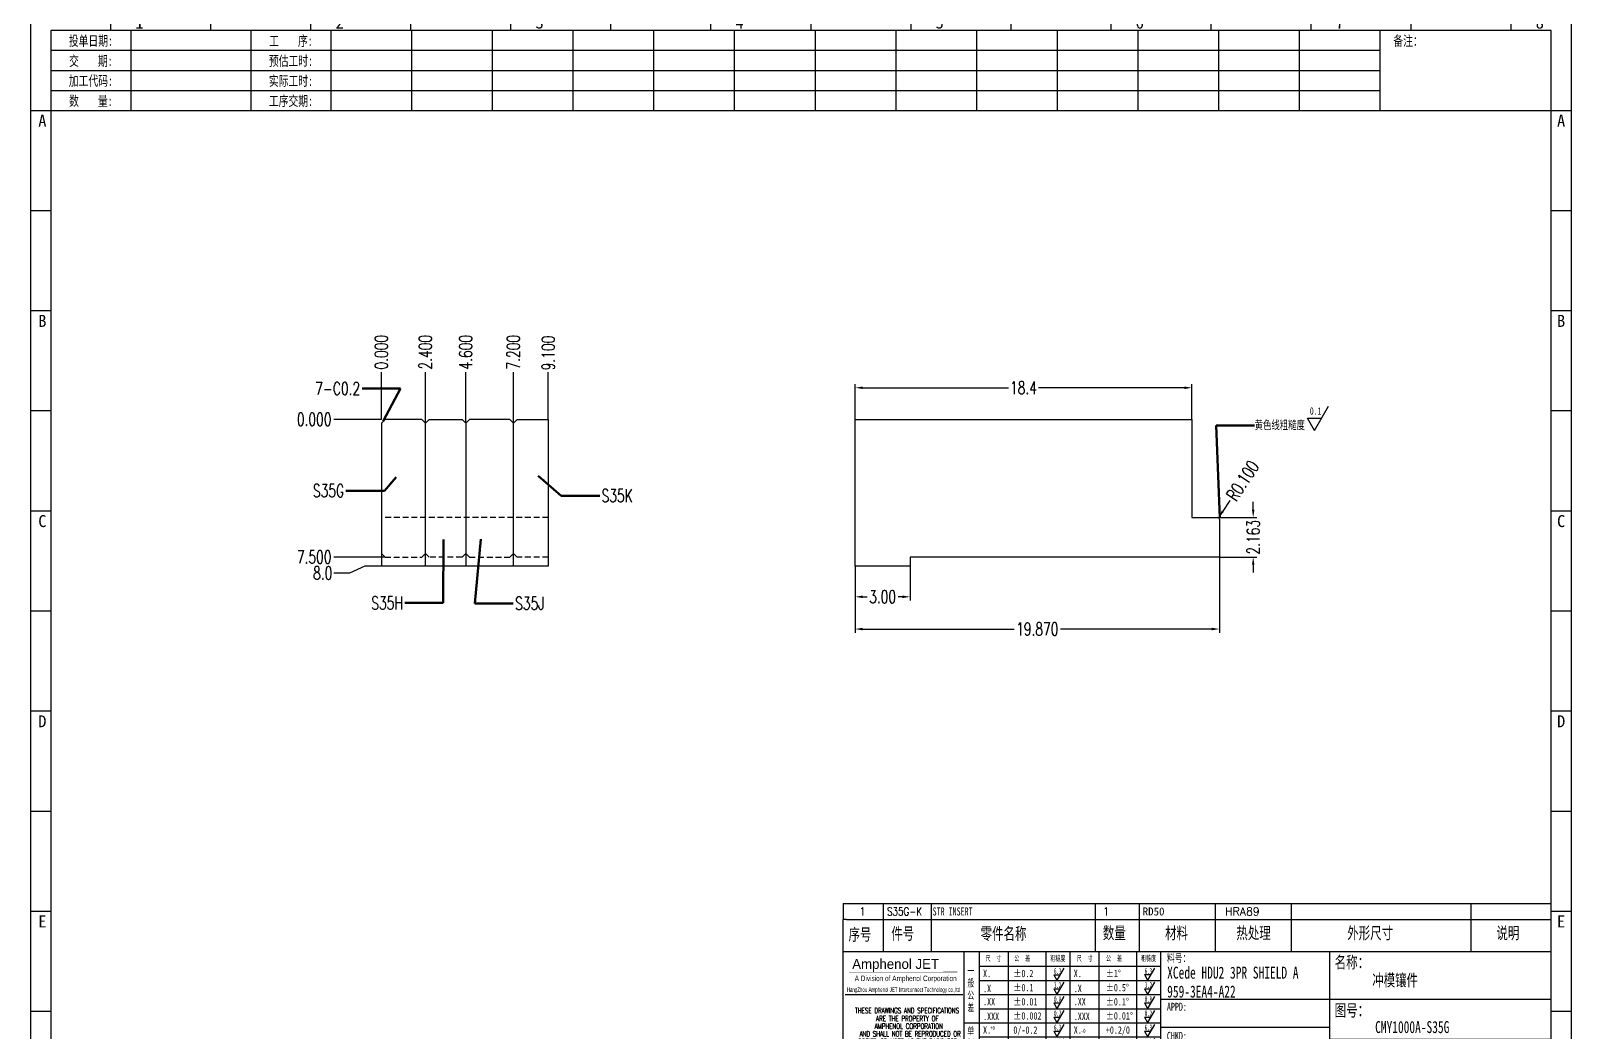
# Model space of a CAD drawing. Header units: millimetres. Extents: x -2852 to 5627, y -2271 to 1849.
# Drawn here: x -934.6 to -850.6, y -301.3 to -246.7 of the extents above; entities that cross this region are included whole.
import ezdxf
from ezdxf.enums import TextEntityAlignment as Align

# ---------------------------------------------------------------- set-up
doc = ezdxf.new("R2010")
doc.units = ezdxf.units.MM
doc.header["$PDSIZE"] = 3
doc.linetypes.add('DASHED2', pattern=[9.525, 6.35, -3.175])
for name, color, linetype in [('1', 7, 'Continuous'), ('11', 4, 'DASHED2'), ('41', 1, 'Continuous')]:
    doc.layers.add(name, color=color, linetype=linetype)
doc.styles.add('CH', font='仿宋_GB2312_0.ttf')
doc.styles.add('jet02', font='simplex.shx', dxfattribs={"width": 0.7})
doc.styles.add('SIMPLEX', font='SIMPLEX')
doc.styles.get("Standard").update_dxf_attribs({"font": '仿宋_GB2312_0.ttf', "width": 0.7})
doc.styles.add('TEXTSTYLE_1', font='TRIUMB.TTF')
doc.styles.add('TEXTSTYLE_2', font='TRIUM.TTF')
doc.styles.add('tk', font='', dxfattribs={"width": 0.7})
doc.styles.add('tk 2', font='仿宋_GB2312_0.ttf', dxfattribs={"width": 0.65})
doc.styles.add('tk 4', font='simplex.shx', dxfattribs={"width": 0.65, "bigfont": 'bigfont.shx'})
doc.styles.get('tk').set_extended_font_data('NSimSun')
doc.dimstyles.new('jet02', dxfattribs={"dimtxt": 3.5, "dimasz": 2.1, "dimexe": 1, "dimexo": 0, "dimgap": 0.5, "dimtad": 0, "dimtoh": 1, "dimdec": 3, "dimzin": 9, "dimdsep": 46, "dimtxsty": 'jet02', "dimcen": 0, "dimclrt": 256, "dimazin": 2, "dimtfac": 1, "dimtdec": 3, "dimtofl": 0, "dimtmove": 0, "dimatfit": 1, "dimfxl": 0, "dimarcsym": 0})

# ---------------------------------------------------------------- blocks, each defined once
blk = doc.blocks.new('A3-N')
at = {"layer": '1', "color": 1}
for p, q in [((0, 0), (0, 296.73)), ((0, 296.73), (420, 296.73)), ((21.82, 291.27), (21.82, 296.73)), ((49.09, 291.27), (49.09, 296.73)), ((76.36, 291.27), (76.36, 296.73)), ((103.64, 291.27), (103.64, 296.73)), ((103.64, 291.27), (103.64, 296.73)), ((103.64, 291.27), (103.64, 296.73)), ((130.91, 291.27), (130.91, 296.73)), ((158.18, 291.27), (158.18, 296.73)), ((185.45, 291.27), (185.45, 296.73)), ((212.73, 291.27), (212.73, 296.73)), ((240, 291.27), (240, 296.73)), ((267.27, 291.27), (267.27, 296.73)), ((294.55, 291.27), (294.55, 296.73)), ((321.82, 291.27), (321.82, 296.73)), ((349.09, 291.27), (349.09, 296.73)), ((376.36, 291.27), (376.36, 296.73)), ((403.64, 291.27), (403.64, 296.73)), ((420, 296.73), (420, 1)), ((5.45, 269.45), (0, 269.45)), ((420, 269.45), (414.55, 269.45)), ((5.45, 242.18), (0, 242.18)), ((420, 242.18), (414.55, 242.18)), ((5.45, 214.91), (0, 214.91)), ((420, 214.91), (414.55, 214.91)), ((5.45, 187.64), (0, 187.64)), ((420, 187.64), (414.55, 187.64)), ((5.45, 160.36), (0, 160.36)), ((420, 160.36), (414.55, 160.36)), ((5.45, 133.09), (0, 133.09)), ((420, 133.09), (414.55, 133.09)), ((5.45, 105.82), (0, 105.82)), ((420, 105.82), (414.55, 105.82)), ((5.45, 78.55), (0, 78.55)), ((420, 78.55), (414.55, 78.55)), ((5.45, 51.27), (0, 51.27)), ((420, 51.27), (414.55, 51.27)), ((222.45, 49.09), (221.45, 49.09)), ((221.45, 49.09), (221.45, 40.36)), ((222.45, 49.09), (414.55, 49.09)), ((232.36, 49.09), (232.36, 40.36)), ((245.45, 49.09), (245.45, 40.36)), ((290.18, 49.09), (290.18, 40.36)), ((302.18, 49.09), (302.18, 40.36)), ((322.91, 49.09), (322.91, 40.36)), ((343.64, 49.09), (343.64, 40.36)), ((392.73, 40.36), (392.73, 49.09)), ((258.55, 40.36), (258.55, 5.44)), ((266.45, 40.36), (266.45, 5.44)), ((276.78, 40.36), (276.78, 5.45)), ((291.18, 40.36), (291.18, 5.45)), ((301.51, 40.37), (301.51, 5.46)), ((308.01, 40.36), (308.01, 5.45)), ((354.09, 40.36), (354.09, 5.45)), ((308.01, 32.39), (258.55, 32.39)), ((308.01, 28.54), (258.55, 28.54)), ((414.55, 27.27), (308.01, 27.27)), ((5.45, 24), (0, 24)), ((308.01, 24.69), (258.55, 24.69)), ((420, 24), (414.55, 24)), ((308.01, 16.99), (258.55, 16.99)), ((354.09, 19.63), (308.01, 19.63)), ((308.01, 13.14), (258.55, 13.14)), ((414.55, 16.36), (354.09, 16.36)), ((374.55, 16.36), (374.55, 5.45)), ((384.55, 16.36), (384.55, 5.45)), ((394.55, 16.36), (394.55, 5.45)), ((404.55, 16.36), (404.55, 5.45)), ((308.01, 9.29), (258.55, 9.29)), ((308.01, 11.99), (354.09, 11.99)), ((372.51, 12.49), (362.69, 11.5)), ((362.69, 11.5), (362.69, 8.23)), ((372.51, 12.49), (372.51, 7.25)), ((414.55, 12), (374.55, 12)), ((21.82, 0), (21.82, 5.45)), ((49.09, 0), (49.09, 5.45)), ((76.36, 0), (76.36, 5.45)), ((103.64, 0), (103.64, 5.45)), ((130.91, 0), (130.91, 5.45)), ((158.18, 0), (158.18, 5.45)), ((185.45, 0), (185.45, 5.45)), ((212.73, 0), (212.73, 5.45)), ((240, 0), (240, 5.45)), ((267.27, 0), (267.27, 5.45)), ((294.55, 0), (294.55, 5.45)), ((321.82, 0), (321.82, 5.45)), ((349.09, 0), (349.09, 5.45)), ((372.51, 7.25), (362.69, 8.23)), ((376.36, 0), (376.36, 5.45)), ((403.64, 0), (403.64, 5.45)), ((1, 0), (0, 0)), ((420, 0), (1, 0)), ((420, 0), (420, 1))]:
    blk.add_line(p, q, dxfattribs=at)
at = {"layer": '1'}
for p, q in [((414.55, 278.18), (414.55, 284.73)), ((221.45, 40.36), (221.45, 5.45)), ((221.45, 40.36), (414.55, 40.36)), ((221.45, 40.36), (414.55, 40.36)), ((254.41, 40.36), (254.41, 5.45)), ((283.28, 40.36), (283.28, 5.45)), ((308.01, 36.24), (258.55, 36.24)), ((222.08, 28.67), (254.12, 28.67)), ((308.01, 20.84), (254.41, 20.84))]:
    blk.add_line(p, q, dxfattribs=at)
at = {"layer": '1', "color": 1, "ltscale": 0.05}
for p, q in [((278.93, 34.04), (279.79, 32.56)), ((278.93, 34.04), (280.65, 34.04)), ((281.68, 35.84), (279.79, 32.56)), ((303.66, 34.05), (304.52, 32.56)), ((303.66, 34.05), (305.38, 34.05)), ((306.41, 35.84), (304.52, 32.56)), ((278.93, 30.19), (279.79, 28.71)), ((278.93, 30.19), (280.65, 30.19)), ((281.68, 31.99), (279.79, 28.71)), ((303.66, 30.2), (305.38, 30.2)), ((303.66, 30.2), (304.52, 28.71)), ((306.41, 31.99), (304.52, 28.71)), ((278.93, 26.34), (279.79, 24.86)), ((278.93, 26.34), (280.65, 26.34)), ((281.68, 28.14), (279.79, 24.86)), ((303.66, 26.35), (304.52, 24.86)), ((303.66, 26.35), (305.38, 26.35)), ((306.41, 28.14), (304.52, 24.86)), ((278.93, 22.49), (280.65, 22.49)), ((278.93, 22.49), (279.79, 21.01)), ((281.68, 24.29), (279.79, 21.01)), ((303.66, 22.5), (305.38, 22.5)), ((303.66, 22.5), (304.52, 21.01)), ((306.41, 24.29), (304.52, 21.01)), ((278.93, 18.66), (279.79, 17.17)), ((278.93, 18.66), (280.65, 18.66)), ((281.68, 20.45), (279.79, 17.17)), ((303.66, 18.66), (304.52, 17.18)), ((303.66, 18.66), (305.38, 18.66)), ((306.41, 20.46), (304.52, 17.18)), ((278.93, 14.81), (280.65, 14.81)), ((278.93, 14.81), (279.79, 13.32)), ((281.68, 16.6), (279.79, 13.32)), ((281.68, 12.75), (279.79, 9.47)), ((303.66, 14.81), (305.38, 14.81)), ((303.66, 14.81), (304.52, 13.33)), ((306.41, 16.61), (304.52, 13.33)), ((306.41, 12.76), (304.52, 9.48)), ((278.93, 10.96), (279.79, 9.47)), ((278.93, 10.96), (280.65, 10.96)), ((281.68, 8.9), (279.79, 5.62)), ((303.66, 10.96), (304.52, 9.48)), ((303.66, 10.96), (305.38, 10.96)), ((306.41, 8.91), (304.52, 5.63)), ((278.93, 7.11), (279.79, 5.62)), ((278.93, 7.11), (280.65, 7.11)), ((303.66, 7.11), (305.38, 7.11)), ((303.66, 7.11), (304.52, 5.63))]:
    blk.add_line(p, q, dxfattribs=at)
at = {"layer": '1', "color": 1, "ltscale": 0.1}
for p, q in [((358.01, 13.02), (358.01, 6.71)), ((354.86, 9.87), (361.17, 9.87)), ((362.03, 9.87), (373.54, 9.87))]:
    blk.add_line(p, q, dxfattribs=at)
at = {"layer": '1'}
blk.add_lwpolyline([(221.45, 5.45), (414.55, 5.45), (414.55, 291.27), (5.45, 291.27), (5.45, 5.45), (414.55, 5.45)], dxfattribs=at)
at = {"layer": '1', "color": 7, "linetype": 'Continuous', "const_width": 0.123}
blk.add_lwpolyline([(223.11, 34.74), (252.6, 34.76)], dxfattribs=at)
at = {"layer": '1', "color": 1}
for radius in [2.62, 1.64]:
    blk.add_circle((358.01, 9.87), radius, dxfattribs=at)
at = {"layer": '41'}
for p, q in [((27.27, 291.27), (27.27, 269.45)), ((60, 291.27), (60, 269.45)), ((81.82, 291.27), (81.82, 269.45)), ((103.82, 291.27), (103.82, 269.45)), ((125.82, 291.27), (125.82, 269.45)), ((147.82, 291.27), (147.82, 269.45)), ((169.82, 291.27), (169.82, 269.45)), ((191.82, 291.27), (191.82, 269.45)), ((213.82, 291.27), (213.82, 269.45)), ((235.82, 291.27), (235.82, 269.45)), ((257.82, 291.27), (257.82, 269.45)), ((279.82, 291.27), (279.82, 269.45)), ((301.82, 291.27), (301.82, 269.45)), ((323.82, 291.27), (323.82, 269.45)), ((345.82, 291.27), (345.82, 269.45)), ((367.82, 291.27), (367.82, 269.45)), ((367.82, 285.82), (5.45, 285.82)), ((367.82, 280.36), (5.45, 280.36)), ((367.82, 274.91), (5.45, 274.91)), ((414.55, 269.45), (5.45, 269.45))]:
    blk.add_line(p, q, dxfattribs=at)
at = {"layer": '1', "color": 1}
for s, p in [('1', (29.64, 295.11)), ('2', (84.18, 295.11)), ('3', (138.73, 295.11)), ('4', (193.27, 295.11)), ('5', (247.82, 295.11)), ('6', (302.36, 295.11)), ('7', (356.91, 295.11)), ('8', (411.45, 295.11)), ('1', (30.53, 4.11)), ('2', (85.08, 4.11)), ('3', (139.62, 4.11)), ('4', (194.17, 4.11)), ('5', (248.72, 4.11)), ('6', (303.26, 4.11)), ('7', (357.81, 4.11)), ('8', (412.35, 4.11))]:
    blk.add_text(s, height=3.27, dxfattribs=at).set_placement(p, align=Align.TOP_CENTER)
at = {"layer": '1', "style": 'tk', "width": 0.7}
for s, p in [('投单日期:', (16.36, 288.55)), ('工    序:', (70.91, 288.55)), ('备注：', (375.51, 288.55)), ('交    期:', (16.36, 283.09)), ('预估工时:', (70.91, 283.09)), ('加工代码:', (16.36, 277.64)), ('实际工时:', (70.91, 277.64)), ('数    量:', (16.36, 272.18)), ('工序交期:', (70.91, 272.18))]:
    blk.add_text(s, height=2.727, dxfattribs=at).set_placement(p, align=Align.MIDDLE)
at = {"layer": '1', "color": 1}
for s, p in [('A', (2.04, 268.36)), ('B', (2.04, 213.82)), ('C', (2.04, 159.27)), ('D', (2.04, 104.73)), ('E', (2.04, 50.18))]:
    blk.add_text(s, height=3.27, dxfattribs=at).set_placement(p, align=Align.TOP_LEFT)
for s, p in [('A', (418.37, 268.36)), ('B', (418.37, 213.82)), ('C', (418.37, 159.27)), ('D', (418.37, 104.73)), ('E', (418.37, 50.18))]:
    blk.add_text(s, height=3.27, dxfattribs=at).set_placement(p, align=Align.TOP_RIGHT)
at = {"layer": '1', "color": 1, "style": 'tk 2', "width": 0.7}
for s, height, p in [('序号', 3.273, (222.96, 43.34)), ('件号', 3.273, (234.62, 43.61)), ('零件名称', 3.273, (258.97, 43.61)), ('数量', 3.273, (292.3, 43.78)), ('材料', 3.273, (309.27, 43.78)), ('热处理', 3.273, (328.71, 43.78)), ('外形尺寸', 3.273, (358.94, 43.78)), ('说明', 3.273, (399.61, 43.78)), ('料号：', 2.182, (309.77, 37.46)), ('名称：', 3.273, (355.52, 35.79)), ('图号：', 3.273, (355.52, 22.7)), ('比 例', 2.182, (376.69, 13.18)), ('页 码', 2.182, (386.85, 13.18)), ('版 次', 2.182, (396.31, 13.18)), ('单位', 2.182, (407.35, 13.18))]:
    blk.add_text(s, height=height, dxfattribs=at).set_placement(p)
at = {"layer": '1', "color": 7, "linetype": 'Continuous', "style": 'TEXTSTYLE_1'}
blk.add_text('Amphenol JET', height=2.7, dxfattribs=at).set_placement((223.96, 35.61))
at = {"layer": '1', "color": 7, "linetype": 'Continuous'}
for s, height, style, width, p in [('A Division of Amphenol Corporation', 1.5, 'TEXTSTYLE_2', 0.7, (224.64, 32.29)), ('HangZhou Amphenol JET Interconnect Technology co.,ltd ', 1.2, 'TEXTSTYLE_2', 0.6, (222.47, 29.36)), ('THESE DRAWINGS AND SPECIFICATIONS', 1.5, 'tk 4', 0.6, (224.73, 23.52)), ('ARE THE PROPERTY OF', 1.5, 'tk 4', 0.6, (230.45, 21.35)), ('AND SHALL NOT BE REPRODUCED OR', 1.5, 'tk 4', 0.6, (225.95, 17.17)), ('AMPHENOL CORPORATION', 1.5, 'tk 4', 0.6, (230.04, 19.27)), ('THE MANUFACTURE OR SALE OF APPARATUS', 1.5, 'tk 4', 0.6, (223.5, 12.92)), ('COPIED OR USED AS THE BASIS FOR', 1.5, 'tk 4', 0.6, (225.54, 15.02)), ('WITHOUT THE WRITTEN PERMISSION OF', 1.5, 'tk 4', 0.6, (224.73, 10.67)), ('AMPHENOL CORPORATION.', 1.5, 'tk 4', 0.6, (229.63, 8.4))]:
    blk.add_text(s, height=height, dxfattribs=dict(at, style=style, width=width)).set_placement(p)
at = {"layer": '1', "color": 1, "style": 'tk 2', "width": 0.7}
for s, p in [('X.', (259.64, 34.37)), ('%%P0.2', (267.9, 34.37)), ('X.', (284.37, 34.37)), ('%%P1%%D', (293.12, 34.37)), ('.X', (259.64, 30.28)), ('%%P0.1', (267.9, 30.52)), ('.X', (284.37, 30.28)), ('%%P0.5%%D', (293.12, 30.52)), ('.XX', (259.64, 26.71)), ('%%P0.01', (267.9, 26.67)), ('.XX', (284.37, 26.71)), ('%%P0.1%%D', (293.12, 26.67)), ('.XXX', (259.64, 22.68)), ('%%P0.002', (267.9, 22.82)), ('.XXX', (284.37, 22.68)), ('%%P0.01%%D', (293.12, 22.82)), ('X.', (259.64, 18.97)), ('0/-0.2', (267.9, 18.97)), ('X.', (284.37, 18.97)), ('+0.2/0', (293.12, 18.97)), ('.X', (259.64, 14.88)), ('0/-0.1', (267.9, 15.12)), ('.X', (284.37, 14.88)), ('+0.1/0', (293.12, 15.12)), ('.XX', (259.64, 11.31)), ('0/-0.01', (267.9, 11.27)), ('0/-0.002', (267.9, 7.42)), ('.XX', (284.37, 11.31)), ('+0.01/0', (293.12, 11.27)), ('+0.002/0', (293.12, 7.42)), ('.XXX', (259.64, 7.28)), ('.XXX', (284.37, 7.28))]:
    blk.add_text(s, height=2, dxfattribs=at).set_placement(p, align=Align.MIDDLE_LEFT)
at = {"layer": '1', "color": 1, "ltscale": 0.05, "style": 'tk 2', "width": 0.5}
for s, p in [('6.3', (279.01, 34.26)), ('6.3', (303.74, 34.27)), ('3.2', (279.01, 30.41)), ('3.2', (303.74, 30.42)), ('0.8', (279.01, 26.56)), ('0.8', (303.74, 26.57)), ('0.2', (279.01, 22.71)), ('0.2', (303.74, 22.72)), ('6.3', (279.01, 18.87)), ('6.3', (303.74, 18.88)), ('3.2', (279.01, 15.02)), ('0.8', (279.01, 11.17)), ('3.2', (303.74, 15.03)), ('0.8', (303.74, 11.18)), ('0.2', (279.01, 7.32)), ('0.2', (303.74, 7.33))]:
    blk.add_text(s, height=1.6, dxfattribs=at).set_placement(p)
at = {"layer": '1', "style": 'tk 2', "width": 0.7}
for s, p in [('APPD:', (309.77, 24.21)), ('CHKD:', (309.77, 16.27)), ('DR:', (309.77, 8.35))]:
    blk.add_text(s, height=2.182, dxfattribs=at).set_placement(p)
at = {"layer": '1', "color": 7, "style": 'tk 2', "width": 0.7}
blk.add_text('MM', height=2.182, dxfattribs=at).set_placement((408.31, 7.75))
at = {"layer": '1', "color": 1, "ltscale": 0.05, "char_height": 1.5, "width": 6.3627, "attachment_point": 1, "style": 'tk 2'}
for s, insert in [('尺  寸', (260.31, 39.25)), ('公  差', (268.17, 39.25)), ('粗糙度', (277.98, 39.25)), ('尺  寸', (285.2, 39.25)), ('公  差', (293.18, 39.25)), ('粗糙度', (302.71, 39.26))]:
    blk.add_mtext(s, dxfattribs=dict(at, insert=insert))
at = {"layer": '1', "ltscale": 0.05, "char_height": 2, "width": 2.5195, "attachment_point": 1, "style": 'tk 2'}
for s, insert in [('一般公差', (255.39, 36.11)), ('单侧公差', (255.39, 19.71))]:
    blk.add_mtext(s, dxfattribs=dict(at, insert=insert))
at = {"layer": '1', "color": 1, "ltscale": 0.05, "char_height": 1.2, "width": 5.1396, "attachment_point": 1, "line_spacing_factor": 0.8, "style": 'tk 2'}
for s, insert in [('+0', (261.58, 20.13)), ('-0', (286.31, 19.33)), ('+0', (261.88, 16.09)), ('-0', (286.61, 15.29)), ('+0', (262.79, 12.45)), ('+0', (263.87, 8.44)), ('-0', (287.51, 11.65)), ('-0', (288.59, 7.64))]:
    blk.add_mtext(s, dxfattribs=dict(at, insert=insert))
at = {"layer": '1', "style": 'tk 2', "width": 0.7}
for tag, p in [('PATR-NO1', (309.84, 32.96)), ('TITLE', (365.74, 30.9)), ('PATR-NO2', (309.84, 27.81)), ('DWG-NO:', (366.54, 18.14))]:
    blk.add_attdef(tag, p, '', height=3.27, dxfattribs=at)
at = {"layer": '1', "color": 1, "style": 'tk 2', "width": 0.7}
for tag, p in [('DRAW', (314.55, 7.27)), ('DATE', (334.72, 7.32))]:
    blk.add_attdef(tag, p, '', height=3.49, dxfattribs=at)
at = {"layer": '1', "style": 'tk 2', "width": 0.7}
for tag, p in [('SCALE', (376.55, 8.73)), ('SHEET', (386.6, 8.72)), ('REV', (397.38, 8.73))]:
    blk.add_attdef(tag, text='', height=2.18, dxfattribs=at).set_placement(p, align=Align.MIDDLE_LEFT)
blk = doc.blocks.new('FB3')
at = {"layer": '1', "color": 1}
for p, q in [((0, 4.36), (193.09, 4.36)), ((0, 4.36), (0, 0)), ((10.91, 4.36), (10.91, 0)), ((24, 4.36), (24, 0)), ((68.73, 4.36), (68.73, 0)), ((80.73, 4.36), (80.73, 0)), ((101.45, 4.36), (101.45, 0)), ((122.18, 4.36), (122.18, 0)), ((171.27, 0), (171.27, 4.36))]:
    blk.add_line(p, q, dxfattribs=at)
at = {"layer": '1'}
for tag, style, p in [('ITEM', 'SIMPLEX', (4.36, 2.18)), ('PARTNO', 'SIMPLEX', (12, 2.18)), ('QTY', 'SIMPLEX', (74.18, 2.18)), ('MATL', 'CH', (81.72, 2.18)), ('FINISH', 'SIMPLEX', (104.17, 2.18)), ('SPEC', 'SIMPLEX', (130.91, 2.18)), ('REMARK', 'SIMPLEX', (174.06, 2.18))]:
    blk.add_attdef(tag, text='', height=2.18, dxfattribs=dict(at, style=style)).set_placement(p, align=Align.MIDDLE_LEFT)
at = {"layer": '1', "style": 'tk', "width": 0.7}
blk.add_attdef('DIE', text='', height=2.18, dxfattribs=at).set_placement((24.43, 2.18), align=Align.MIDDLE_LEFT)
blk = doc.blocks.new('*D2229')
at = {"layer": '41', "ltscale": 0.05}
blk.add_line((-0.282, -2720.31), (-2.865, -2720.31), dxfattribs=at)
at = {"layer": 'Defpoints', "color": 0, "ltscale": 0.05}
for p in [(-2.865, -2720.31), (-0.282, -2720.31), (-0.282, -2720.31)]:
    blk.add_point(p, dxfattribs=at)
at = {"layer": '41', "ltscale": 0.05, "insert": (-3.945, -2720.31), "char_height": 0.7, "attachment_point": 5, "style": 'jet02'}
blk.add_mtext('0.000', dxfattribs=at)
blk = doc.blocks.new('*D2230')
at = {"layer": '41', "ltscale": 0.05}
for p, q in [((-1.185, -2728.31), (-2.025, -2728.685)), ((-0.282, -2728.31), (-1.185, -2728.31)), ((-2.025, -2728.685), (-2.865, -2728.685))]:
    blk.add_line(p, q, dxfattribs=at)
at = {"layer": 'Defpoints', "color": 0, "ltscale": 0.05}
for p in [(-0.282, -2720.31), (-0.282, -2728.31), (-2.865, -2728.685)]:
    blk.add_point(p, dxfattribs=at)
at = {"layer": '41', "ltscale": 0.05, "insert": (-3.478, -2728.685), "char_height": 0.7, "attachment_point": 5, "style": 'jet02'}
blk.add_mtext('8.0', dxfattribs=at)
blk = doc.blocks.new('*D2231')
at = {"layer": '41', "ltscale": 0.05}
blk.add_line((-0.082, -2727.81), (-2.865, -2727.81), dxfattribs=at)
at = {"layer": 'Defpoints', "color": 0, "ltscale": 0.05}
for p in [(-0.282, -2720.31), (-2.865, -2727.81), (-0.082, -2727.81)]:
    blk.add_point(p, dxfattribs=at)
at = {"layer": '41', "ltscale": 0.05, "insert": (-3.945, -2727.81), "char_height": 0.7, "attachment_point": 5, "style": 'jet02'}
blk.add_mtext('7.500', dxfattribs=at)
blk = doc.blocks.new('*D2232')
at = {"layer": '41', "ltscale": 0.05}
blk.add_line((-0.282, -2720.31), (-0.282, -2717.728), dxfattribs=at)
at = {"layer": 'Defpoints', "color": 0, "ltscale": 0.05}
for p in [(-0.282, -2717.728), (-0.282, -2720.31), (-0.282, -2720.31)]:
    blk.add_point(p, dxfattribs=at)
at = {"layer": '41', "ltscale": 0.05, "insert": (-0.282, -2716.648), "char_height": 0.7, "attachment_point": 5, "rotation": 90, "style": 'jet02'}
blk.add_mtext('0.000', dxfattribs=at)
blk = doc.blocks.new('*D2233')
at = {"layer": '41', "ltscale": 0.05}
blk.add_line((2.118, -2720.51), (2.118, -2717.728), dxfattribs=at)
at = {"layer": 'Defpoints', "color": 0, "ltscale": 0.05}
for p in [(2.118, -2717.728), (-0.282, -2720.31), (2.118, -2720.51)]:
    blk.add_point(p, dxfattribs=at)
at = {"layer": '41', "ltscale": 0.05, "insert": (2.118, -2716.648), "char_height": 0.7, "attachment_point": 5, "rotation": 90, "style": 'jet02'}
blk.add_mtext('2.400', dxfattribs=at)
blk = doc.blocks.new('*D2234')
at = {"layer": '41', "ltscale": 0.05}
blk.add_line((4.318, -2720.51), (4.318, -2717.728), dxfattribs=at)
at = {"layer": 'Defpoints', "color": 0, "ltscale": 0.05}
for p in [(4.318, -2717.728), (-0.282, -2720.31), (4.318, -2720.51)]:
    blk.add_point(p, dxfattribs=at)
at = {"layer": '41', "ltscale": 0.05, "insert": (4.318, -2716.648), "char_height": 0.7, "attachment_point": 5, "rotation": 90, "style": 'jet02'}
blk.add_mtext('4.600', dxfattribs=at)
blk = doc.blocks.new('*D2235')
at = {"layer": '41', "ltscale": 0.05}
blk.add_line((6.918, -2720.51), (6.918, -2717.728), dxfattribs=at)
at = {"layer": 'Defpoints', "color": 0, "ltscale": 0.05}
for p in [(6.918, -2717.728), (-0.282, -2720.31), (6.918, -2720.51)]:
    blk.add_point(p, dxfattribs=at)
at = {"layer": '41', "ltscale": 0.05, "insert": (6.918, -2716.648), "char_height": 0.7, "attachment_point": 5, "rotation": 90, "style": 'jet02'}
blk.add_mtext('7.200', dxfattribs=at)
blk = doc.blocks.new('*D2236')
at = {"layer": '41', "ltscale": 0.05}
blk.add_line((8.818, -2720.31), (8.818, -2717.728), dxfattribs=at)
at = {"layer": 'Defpoints', "color": 0, "ltscale": 0.05}
for p in [(8.818, -2717.728), (-0.282, -2720.31), (8.818, -2720.31)]:
    blk.add_point(p, dxfattribs=at)
at = {"layer": '41', "ltscale": 0.05, "insert": (8.818, -2716.694), "char_height": 0.7, "attachment_point": 5, "rotation": 90, "style": 'jet02'}
blk.add_mtext('9.100', dxfattribs=at)
blk = doc.blocks.new('*D2237')
at = {"layer": '41', "ltscale": 0.05}
for p, q in [((25.552, -2720.31), (25.552, -2718.386)), ((25.972, -2718.586), (33.925, -2718.586)), ((43.502, -2718.586), (35.548, -2718.586)), ((43.922, -2720.31), (43.922, -2718.386))]:
    blk.add_line(p, q, dxfattribs=at)
for points in [[(25.972, -2718.516), (25.972, -2718.656), (25.552, -2718.586)], [(43.502, -2718.516), (43.502, -2718.656), (43.922, -2718.586)]]:
    blk.add_solid(points, dxfattribs=at)
at = {"layer": 'Defpoints', "color": 0, "ltscale": 0.05}
for p in [(43.922, -2718.586), (25.552, -2720.31), (43.922, -2720.31)]:
    blk.add_point(p, dxfattribs=at)
at = {"layer": '41', "ltscale": 0.05, "insert": (34.737, -2718.586), "char_height": 0.7, "attachment_point": 5, "style": 'jet02'}
blk.add_mtext('18.4', dxfattribs=at)
blk = doc.blocks.new('*D2238')
at = {"layer": '41', "ltscale": 0.05}
for p, q in [((25.552, -2728.31), (25.552, -2730.177)), ((28.552, -2728.31), (28.552, -2730.177)), ((25.972, -2729.977), (26.205, -2729.977)), ((28.132, -2729.977), (27.898, -2729.977))]:
    blk.add_line(p, q, dxfattribs=at)
for points in [[(25.972, -2729.907), (25.972, -2730.047), (25.552, -2729.977)], [(28.132, -2729.907), (28.132, -2730.047), (28.552, -2729.977)]]:
    blk.add_solid(points, dxfattribs=at)
at = {"layer": 'Defpoints', "color": 0, "ltscale": 0.05}
for p in [(25.552, -2728.31), (28.552, -2728.31), (28.552, -2729.977)]:
    blk.add_point(p, dxfattribs=at)
at = {"layer": '41', "ltscale": 0.05, "insert": (27.052, -2729.977), "char_height": 0.7, "attachment_point": 5, "style": 'jet02'}
blk.add_mtext('3.00', dxfattribs=at)
blk = doc.blocks.new('*D2239')
at = {"layer": '41', "ltscale": 0.05}
for p, q in [((25.552, -2728.31), (25.552, -2731.935)), ((45.422, -2727.81), (45.422, -2731.935)), ((25.972, -2731.735), (34.22, -2731.735)), ((45.002, -2731.735), (36.753, -2731.735))]:
    blk.add_line(p, q, dxfattribs=at)
for points in [[(25.972, -2731.665), (25.972, -2731.805), (25.552, -2731.735)], [(45.002, -2731.665), (45.002, -2731.805), (45.422, -2731.735)]]:
    blk.add_solid(points, dxfattribs=at)
at = {"layer": 'Defpoints', "color": 0, "ltscale": 0.05}
for p in [(25.552, -2728.31), (45.422, -2727.81), (45.422, -2731.735)]:
    blk.add_point(p, dxfattribs=at)
at = {"layer": '41', "ltscale": 0.05, "insert": (35.487, -2731.735), "char_height": 0.7, "attachment_point": 5, "style": 'jet02'}
blk.add_mtext('19.870', dxfattribs=at)
blk = doc.blocks.new('*D2240')
at = {"layer": '41', "ltscale": 0.05}
for p, q in [((47.261, -2725.228), (47.261, -2724.808)), ((45.322, -2725.648), (47.461, -2725.648)), ((45.422, -2727.81), (47.461, -2727.81)), ((47.261, -2728.23), (47.261, -2728.65))]:
    blk.add_line(p, q, dxfattribs=at)
for points in [[(47.191, -2725.228), (47.331, -2725.228), (47.261, -2725.648)], [(47.191, -2728.23), (47.331, -2728.23), (47.261, -2727.81)]]:
    blk.add_solid(points, dxfattribs=at)
at = {"layer": 'Defpoints', "color": 0, "ltscale": 0.05}
for p in [(45.322, -2725.648), (45.422, -2727.81), (47.261, -2727.81)]:
    blk.add_point(p, dxfattribs=at)
at = {"layer": '41', "ltscale": 0.05, "insert": (47.261, -2726.729), "char_height": 0.7, "attachment_point": 5, "rotation": 90, "style": 'jet02'}
blk.add_mtext('2.163', dxfattribs=at)
blk = doc.blocks.new('*D2241')
at = {"layer": '41', "ltscale": 0.05}
blk.add_line((45.991, -2724.723), (45.606, -2725.312), dxfattribs=at)
blk.add_solid([(45.547, -2725.274), (45.665, -2725.351), (45.376, -2725.664)], dxfattribs=at)
at = {"layer": 'Defpoints', "color": 0, "ltscale": 0.05}
for p in [(45.322, -2725.748), (45.376, -2725.664)]:
    blk.add_point(p, dxfattribs=at)
at = {"layer": '41', "ltscale": 0.05, "insert": (46.691, -2723.653), "char_height": 0.7, "attachment_point": 5, "rotation": 56.83495, "style": 'jet02'}
blk.add_mtext('R0.100', dxfattribs=at)

msp = doc.modelspace()

# ---------------------------------------------------------------- linework, layer by layer
at = {"layer": '1', "ltscale": 0.05}
for p, q in [((-915.2897, -267.8806), (-915.4897, -268.0806)), ((-913.2897, -267.8806), (-915.2897, -267.8806)), ((-913.0897, -268.0806), (-913.2897, -267.8806)), ((-913.0897, -268.0806), (-912.8897, -267.8806)), ((-912.8897, -267.8806), (-911.0897, -267.8806)), ((-911.0897, -267.8806), (-910.8897, -268.0806)), ((-910.6897, -267.8806), (-910.8897, -268.0806)), ((-908.4897, -267.8806), (-910.6897, -267.8806)), ((-908.2897, -268.0806), (-908.4897, -267.8806)), ((-908.2897, -268.0806), (-908.0897, -267.8806)), ((-908.0897, -267.8806), (-906.3897, -267.8806)), ((-906.3897, -267.8806), (-906.3897, -275.8806)), ((-889.6561, -275.8806), (-889.6561, -267.8806)), ((-889.6561, -267.8806), (-871.2861, -267.8806)), ((-871.2861, -267.8806), (-871.2861, -273.2177)), ((-915.4897, -268.0806), (-915.4897, -275.8806)), ((-913.0897, -275.8806), (-913.0897, -268.0806)), ((-910.8897, -268.0806), (-910.8897, -275.8806)), ((-908.2897, -275.8806), (-908.2897, -268.0806)), ((-869.7861, -275.3806), (-886.6561, -275.3806)), ((-886.6561, -275.3806), (-886.6561, -275.8806)), ((-906.3897, -275.8806), (-915.4897, -275.8806)), ((-886.6561, -275.8806), (-889.6561, -275.8806))]:
    msp.add_line(p, q, dxfattribs=at)
at = {"layer": '1', "color": 2, "ltscale": 0.05}
for p, q in [((-871.2861, -273.2177), (-869.8861, -273.2177)), ((-869.7861, -273.3177), (-869.7861, -275.3806))]:
    msp.add_line(p, q, dxfattribs=at)
msp.add_arc((-869.8861, -273.3177), 0.1, 360, 90, dxfattribs=at)
at = {"layer": '11', "ltscale": 0.05}
for p, q in [((-906.3897, -273.2177), (-915.4897, -273.2177)), ((-915.4897, -275.1806), (-915.2897, -275.3806)), ((-915.2897, -275.3806), (-913.2897, -275.3806)), ((-913.2897, -275.3806), (-913.0897, -275.1806)), ((-912.8897, -275.3806), (-913.0897, -275.1806)), ((-911.0897, -275.3806), (-912.8897, -275.3806)), ((-910.8897, -275.1806), (-911.0897, -275.3806)), ((-910.8897, -275.1806), (-910.6897, -275.3806)), ((-910.6897, -275.3806), (-908.4897, -275.3806)), ((-908.4897, -275.3806), (-908.2897, -275.1806)), ((-908.0897, -275.3806), (-908.2897, -275.1806)), ((-906.3897, -275.3806), (-908.0897, -275.3806))]:
    msp.add_line(p, q, dxfattribs=at)
at = {"layer": '41', "color": 2, "ltscale": 0.05}
for p, q in [((-864.6019, -268.4873), (-864.9868, -267.8206)), ((-864.9868, -267.8206), (-864.217, -267.8206)), ((-864.6019, -268.4873), (-863.8321, -267.154))]:
    msp.add_line(p, q, dxfattribs=at)

# ---------------------------------------------------------------- block references
at = {"layer": '1', "ltscale": 0.05, "xscale": 0.2000000000000455, "yscale": 0.2000000000000455, "zscale": 0.2000000000000455}
msp.add_blockref('A3-N', (-934.6058, -304.949), dxfattribs=at).add_auto_attribs({'DWG-NO:': 'CMY1000A-S35G', 'TITLE': '冲模镶件', 'REV': 'A', 'SHEET': '1 / 1', 'DRAW': 'tlr', 'DATE': '2019-01-16', 'PATR-NO1': 'XCede HDU2 3PR SHIELD A', 'PATR-NO2': '959-3EA4-A22', 'SCALE': '1 : 1'})
at = {"layer": '1', "ltscale": 0.05}
ref = msp.add_blockref('FB3', (-890.3149, -295.1308), dxfattribs=dict(at, xscale=0.2000000000000455, yscale=0.2000000000000455, zscale=0.2000000000000455))
ref.add_attrib('PARTNO', 'S35G-K', dxfattribs={"height": 0.43636, "style": 'SIMPLEX', "width": 0.8}).set_placement((-887.9149, -294.6944), align=Align.MIDDLE_LEFT)
ref.add_attrib('ITEM', '1', dxfattribs={"height": 0.4364, "style": 'SIMPLEX'}).set_placement((-889.4422, -294.6944), align=Align.MIDDLE_LEFT)
ref.add_attrib('DIE', 'STR INSERT', dxfattribs={"height": 0.43636, "style": 'tk', "width": 0.7}).set_placement((-885.4289, -294.6944), align=Align.MIDDLE_LEFT)
ref.add_attrib('QTY', '1', dxfattribs={"height": 0.4364, "style": 'SIMPLEX'}).set_placement((-876.155, -294.6944), align=Align.MIDDLE_LEFT)
ref.add_attrib('MATL', 'RD50', dxfattribs={"height": 0.43636, "style": 'CH'}).set_placement((-873.9717, -294.6944), align=Align.MIDDLE_LEFT)
ref.add_attrib('FINISH', 'HRA89', dxfattribs={"height": 0.43636, "style": 'SIMPLEX'}).set_placement((-869.4804, -294.6944), align=Align.MIDDLE_LEFT)

# ---------------------------------------------------------------- texts
at = {"layer": '41', "color": 2, "ltscale": 0.05, "style": 'tk 2', "width": 0.65}
msp.add_text('0.1', height=0.4, dxfattribs=at).set_placement((-864.8583, -267.6209))
at = {"layer": '41', "ltscale": 0.05, "char_height": 0.7, "style": 'jet02'}
for s, insert, attachment_point in [('7-C0.2', (-916.6443, -266.197), 6), ('S35G', (-917.523, -271.7672), 6), ('S35K', (-903.4833, -272.0384), 4), ('S35H', (-914.316, -277.8815), 6), ('S35J', (-908.1952, -277.9061), 4)]:
    msp.add_mtext(s, dxfattribs=dict(at, insert=insert, attachment_point=attachment_point))
at = {"layer": '41', "color": 2, "ltscale": 0.05, "insert": (-867.8693, -268.2127), "char_height": 0.466667, "attachment_point": 4, "style": 'jet02'}
msp.add_mtext('{\\fSimSun|b0|i0|c134|p54;黄色线粗糙度}', dxfattribs=at)

# ---------------------------------------------------------------- dimensions: what is measured, and where the dimension line sits
at = {"layer": '41', "ltscale": 0.05}
for feature_location, offset, dtype, origin, override, picture, middle, set_off in [((-915.4897336597, -267.8806469199), (0, 2.5829177933), 1, (-915.4897336597, -267.8806469199), {"dimscale": 0.2, "dimtoh": 0, "dimzin": 1, "dimclrd": 256, "dimclre": 256, "dimadec": 3, "dimazin": 0, "dimatfit": 3, "dimlwd": 65535, "dimlwe": 65535}, '*D2232', (-915.4897336597, -264.2177291266), (-915.2077048823, 2452.4298167741)), ((-913.0897, -268.0806), (0, 2.7829), 1, (-915.4897, -267.8806), {"dimscale": 0.2, "dimtoh": 0, "dimzin": 1, "dimclrd": 256, "dimclre": 256, "dimadec": 3, "dimazin": 0, "dimatfit": 3, "dimlwd": 65535, "dimlwe": 65535}, '*D2233', (-913.0897, -264.2177), (-915.2077, 2452.4298)), ((-910.8897, -268.0806), (0, 2.7829), 1, (-915.4897, -267.8806), {"dimscale": 0.2, "dimtoh": 0, "dimzin": 1, "dimclrd": 256, "dimclre": 256, "dimadec": 3, "dimazin": 0, "dimatfit": 3, "dimlwd": 65535, "dimlwe": 65535}, '*D2234', (-910.8897, -264.2177), (-915.2077, 2452.4298)), ((-908.2897, -268.0806), (0, 2.7829), 1, (-915.4897, -267.8806), {"dimscale": 0.2, "dimtoh": 0, "dimzin": 1, "dimclrd": 256, "dimclre": 256, "dimadec": 3, "dimazin": 0, "dimatfit": 3, "dimlwd": 65535, "dimlwe": 65535}, '*D2235', (-908.2897, -264.2177), (-915.2077, 2452.4298)), ((-906.3897, -267.8806), (0, 2.5829), 1, (-915.4897, -267.8806), {"dimscale": 0.2, "dimtoh": 0, "dimzin": 1, "dimclrd": 256, "dimclre": 256, "dimadec": 3, "dimazin": 0, "dimatfit": 3, "dimlwd": 65535, "dimlwe": 65535}, '*D2236', (-906.3897, -264.2644), (-915.2077, 2452.4298)), ((-915.4897336597, -267.8806469199), (-2.5829177933, 0), 0, (-915.4897336597, -267.8806469199), {"dimscale": 0.2, "dimtoh": 0, "dimzin": 1, "dimclrd": 256, "dimclre": 256, "dimadec": 3, "dimazin": 0, "dimatfit": 3, "dimlwd": 65535, "dimlwe": 65535}, '*D2229', (-919.152651453, -267.8806469199), (-915.2077048823, 2452.4298167741)), ((-915.2897, -275.3806), (-2.7829, 0), 0, (-915.4897, -267.8806), {"dimscale": 0.2, "dimtoh": 0, "dimzin": 1, "dimclrd": 256, "dimclre": 256, "dimadec": 3, "dimazin": 0, "dimatfit": 3, "dimlwd": 65535, "dimlwe": 65535}, '*D2231', (-919.1527, -275.3806), (-915.2077, 2452.4298)), ((-915.4897, -275.8806), (-2.5829, -0.375), 0, (-915.4897, -267.8806), {"dimscale": 0.2, "dimtoh": 0, "dimdec": 1, "dimzin": 1, "dimclrd": 256, "dimclre": 256, "dimadec": 1, "dimazin": 0, "dimatfit": 3, "dimlwd": 65535, "dimlwe": 65535}, '*D2230', (-918.686, -276.2556), (-915.2077, 2452.4298))]:
    dim = msp.add_ordinate_dim(feature_location=feature_location, offset=offset, dtype=dtype, origin=origin, dimstyle='jet02', override=override, dxfattribs=at)
    dim.commit()
    dim.dimension.update_dxf_attribs({"geometry": picture, "text_midpoint": middle, "insert": set_off})
for base, p1, p2, override, picture, middle in [((-871.2861, -266.1564), (-889.6561, -267.8806), (-871.2861, -267.8806), {"dimscale": 0.2, "dimtoh": 0, "dimdec": 1, "dimzin": 1, "dimclrd": 256, "dimclre": 256, "dimadec": 1, "dimazin": 0, "dimatfit": 3, "dimlwd": 65535, "dimlwe": 65535}, '*D2237', (-880.4711, -266.1564)), ((-869.7861, -279.305), (-889.6561, -275.8806), (-869.7861, -275.3806), {"dimscale": 0.2, "dimtoh": 0, "dimzin": 1, "dimclrd": 256, "dimclre": 256, "dimadec": 3, "dimazin": 0, "dimatfit": 3, "dimlwd": 65535, "dimlwe": 65535}, '*D2239', (-879.7211, -279.305)), ((-886.6561, -277.5472), (-889.6561, -275.8806), (-886.6561, -275.8806), {"dimscale": 0.2, "dimtoh": 0, "dimdec": 2, "dimzin": 1, "dimclrd": 256, "dimclre": 256, "dimazin": 0, "dimatfit": 3, "dimlwd": 65535, "dimlwe": 65535}, '*D2238', (-888.1561, -277.5472))]:
    dim = msp.add_linear_dim(base=base, p1=p1, p2=p2, dimstyle='jet02', override=override, dxfattribs=at)
    dim.commit()
    dim.dimension.update_dxf_attribs({"geometry": picture, "text_midpoint": middle, "insert": (-915.2077, 2452.4298)})
dim = msp.add_radius_dim(center=(-869.8861, -273.3177), mpoint=(-869.8314, -273.234), dimstyle='jet02', override={"dimscale": 0.2, "dimtoh": 0, "dimzin": 1, "dimclrd": 256, "dimclre": 256, "dimadec": 3, "dimazin": 0, "dimatfit": 3, "dimlwd": 65535, "dimlwe": 65535}, dxfattribs=at)
dim.commit()
dim.dimension.update_dxf_attribs({"geometry": '*D2241', "text_midpoint": (-868.5171, -271.2228), "dimtype": 132, "insert": (-915.2077, 2452.4298)})
dim = msp.add_linear_dim(base=(-867.9467, -275.3806), p1=(-869.8861, -273.2177), p2=(-869.7861, -275.3806), angle=90, dimstyle='jet02', override={"dimscale": 0.2, "dimtoh": 0, "dimzin": 1, "dimclrd": 256, "dimclre": 256, "dimadec": 3, "dimazin": 0, "dimatfit": 3, "dimlwd": 65535, "dimlwe": 65535}, dxfattribs=at)
dim.commit()
dim.dimension.update_dxf_attribs({"geometry": '*D2240', "text_midpoint": (-867.9467, -274.2992), "insert": (-915.2077, 2452.4298)})

# ---------------------------------------------------------------- leaders
at = {"layer": '41', "ltscale": 0.05, "annotation_type": 0, "has_hookline": 1}
for points, hookline_direction, text_width in [([(-915.3897, -267.9806), (-914.4443, -266.197), (-916.5443, -266.197)], 1, 2.59), ([(-914.6847, -271.0276), (-915.323, -271.7672), (-917.423, -271.7672)], 1, 1.75), ([(-906.9384, -270.9537), (-905.6833, -272.0384), (-903.5833, -272.0384)], 0, 1.7267), ([(-912.0944, -274.4299), (-912.116, -277.8815), (-914.216, -277.8815)], 1, 1.7267), ([(-910.0715, -274.4052), (-910.3952, -277.9061), (-908.2952, -277.9061)], 0, 1.6333)]:
    msp.add_leader(points, dimstyle='jet02', override={"dimscale": 0.2, "dimtoh": 0, "dimzin": 1, "dimclrd": 256, "dimclre": 256, "dimadec": 3, "dimazin": 0, "dimatfit": 3, "dimlwd": 65535, "dimlwe": 65535}, dxfattribs=dict(at, hookline_direction=hookline_direction, text_width=text_width))
at = {"layer": '41', "color": 2, "ltscale": 0.05, "annotation_type": 0, "has_hookline": 1, "hookline_direction": 0, "text_width": 2.7593}
msp.add_leader([(-869.7618, -273.2525), (-869.9693, -268.2127), (-867.8693, -268.2127)], dimstyle='jet02', override={"dimscale": 0.1, "dimexe": 0, "dimgap": 0, "dimtoh": 0, "dimdec": 1, "dimzin": 1, "dimdle": 0.05, "dimclrd": 2, "dimclre": 256, "dimadec": 1, "dimazin": 0, "dimtp": 0.05, "dimtm": 0.05, "dimatfit": 3, "dimtolj": 1, "dimtzin": 0, "dimlwd": 65535}, dxfattribs=at)

doc.saveas('drawing.dxf')
